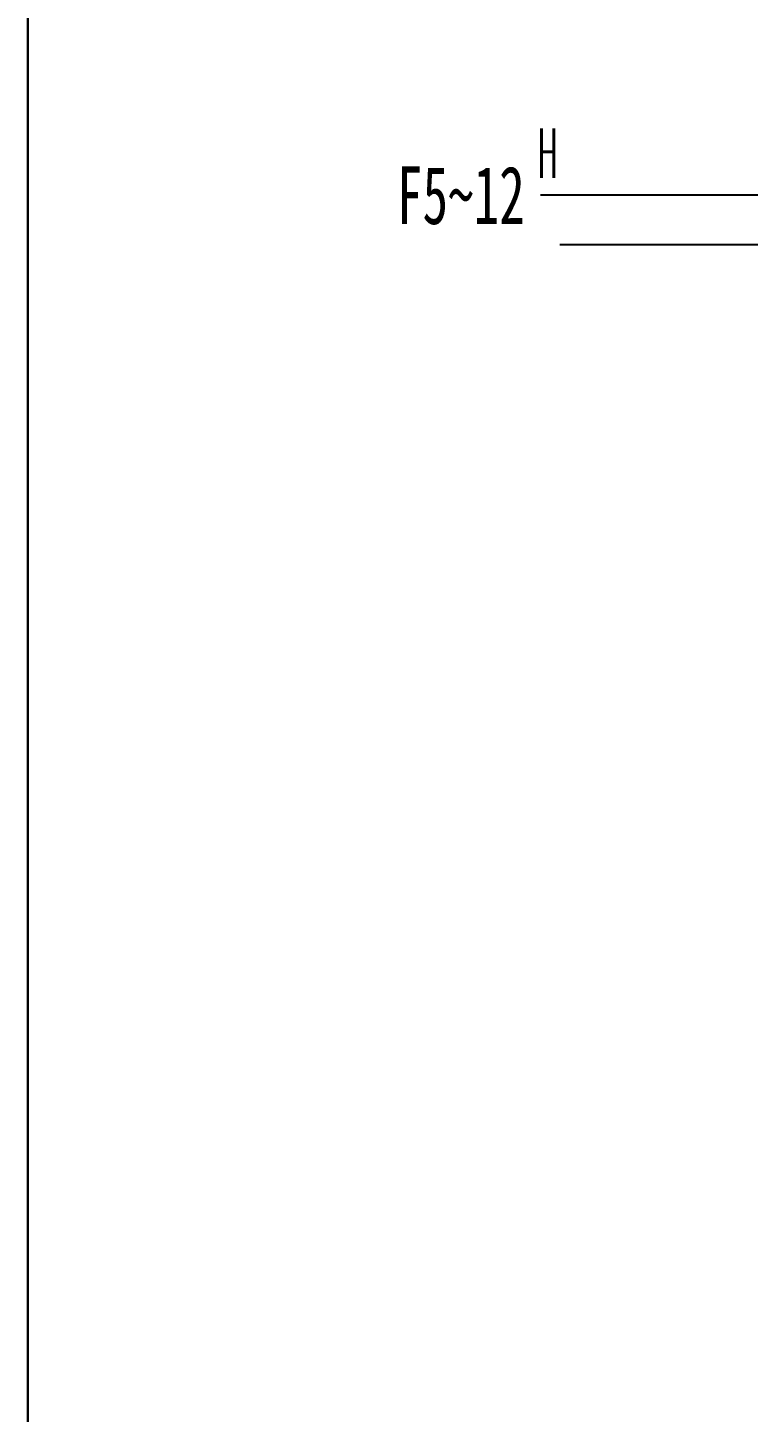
# Model space of a CAD drawing. Header units: millimetres. Extents: x 12351878 to 12381578, y 696206 to 738256.
# Drawn here: x 12371478 to 12373661, y 704599 to 708790 of the extents above; entities that cross this region are included whole.
import ezdxf

# ---------------------------------------------------------------- set-up
doc = ezdxf.new("R2010")
doc.units = ezdxf.units.MM
doc.header["$LTSCALE"] = 1000
doc.linetypes.add('DOTE', pattern=[2.42, 2, -0.2, 0.02, -0.2])
for name, color, linetype in [('A-ANNO-ELEV', 3, 'Continuous'), ('A-ANNO-TEXT', 7, 'Continuous'), ('DOTE', 16, 'DOTE'), ('PUB_TEXT', 7, 'Continuous')]:
    doc.layers.add(name, color=color, linetype=linetype)
doc.styles.add('_TCH_DIM', font='SIMPLEX.shx', dxfattribs={"width": 0.6, "bigfont": 'GBCBIG.shx'})
doc.styles.add('宋体', font='', dxfattribs={"width": 0.65})
doc.styles.get('宋体').set_extended_font_data('SimSun')

# ---------------------------------------------------------------- blocks, each defined once
blk = doc.blocks.new('asdgfdfssh')
blk.add_lwpolyline([(0, 37050), (9550, 37050), (9550, 0), (0, 0)], close=True)

msp = doc.modelspace()

# ---------------------------------------------------------------- linework, layer by layer
at = {"layer": 'A-ANNO-ELEV'}
msp.add_line((12373981.5, 708283.5), (12373031.5, 708283.5), dxfattribs=at)
at = {"layer": 'DOTE'}
msp.add_line((12373089.5, 708133.5), (12380433.5, 708133.5), dxfattribs=at)

# ---------------------------------------------------------------- block references
for p in [(12361927.5, 699956.4), (12371477.5, 699956.4)]:
    msp.add_blockref('asdgfdfssh', p)

# ---------------------------------------------------------------- texts
at = {"layer": 'A-ANNO-TEXT', "style": '_TCH_DIM', "width": 0.423529}
msp.add_text('H', height=148.8, dxfattribs=at).set_placement((12373022.8, 708336))
at = {"layer": 'PUB_TEXT', "style": '宋体', "width": 0.65}
msp.add_text('F5~12', height=175, dxfattribs=at).set_placement((12372596.3, 708195.6))

doc.saveas('drawing.dxf')
